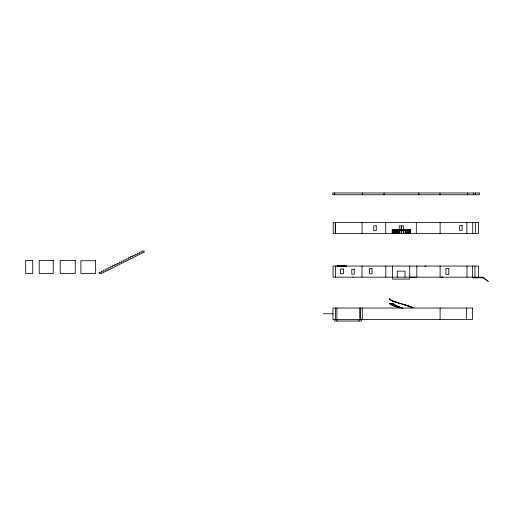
<?xml version="1.0" encoding="UTF-8"?>
<svg xmlns="http://www.w3.org/2000/svg" width="514" height="514" viewBox="0 0 514 514"><rect width="100%" height="100%" fill="white"/><g stroke="black" fill="none" stroke-linecap="round" stroke-linejoin="round"><path stroke-width="0.77" d="M392.221 230.047L410.455 230.047M399.269 230.593L401.222 230.593L401.222 225.852L399.269 225.852L399.205 233.639M401.37 230.6L403.406 230.6M337.139 266.336L346.25 266.336M352.649 276.879L352.989 277.174M441.616 277.277L442.496 277.277L442.496 276.718M392.111 300.594L390.852 300.176L389.567 298.788L391.97 300.78L396.962 302.585L393.377 301.198L395.144 301.988M390.042 299.386L390.852 299.99M392.131 300.78L393.493 301.384L392.111 300.78M395.022 301.802L398.922 303.189L396.866 302.399M398.922 303.003L403.066 304.397L400.946 303.607M403.06 304.397L405.154 305.001L403.034 304.211M405.154 305.001L413.32 307.828M410.602 306.62L407.165 305.599M409.035 306.016L410.602 306.807M408.919 306.203L407.075 305.599M410.712 306.62L412.157 307.411L410.577 306.807M400.946 308.137L403.06 308.137M323.415 313.752L333.001 313.752M398.858 303.189L400.978 303.793M405.096 304.815L407.165 305.412M482.562 277.387L488.3 281.486L482.852 277.174L333.072 277.174L333.072 266.059L478.418 266.059L478.418 277.174M389.567 298.788L390.222 299.572M482.562 277.174L482.562 277.856L472.533 277.856L472.533 266.059M475.54 192.975L475.54 194.742M475.379 222.523L475.379 233.639M474.949 266.059L474.949 277.174M473.619 192.975L473.619 194.742M472.739 222.523L472.739 233.639M467.759 192.975L467.759 194.742M466.975 266.059L466.975 277.174M466.84 222.523L466.84 233.639M466.584 308.027L466.584 319.477M440.119 222.523L440.119 233.639M440.106 266.059L440.106 277.174M440.119 308.027L440.119 319.477M439.99 192.975L439.99 194.742M425.907 266.059L425.92 266.618M425.039 266.059L425.046 266.618M418.846 192.975L418.846 194.742M416.822 266.059L416.822 277.174M416.308 222.523L416.308 233.639M415.254 277.174L410.262 277.174M410.435 233.639L410.455 229.899L392.221 229.899L392.24 233.639M410.384 230.047L410.384 233.639M410.23 229.899L410.249 233.639M409.902 230.047L409.902 233.639M409.851 230.047L409.844 233.639M409.748 230.047L409.722 233.639M409.729 266.059L409.729 279.083L392.458 279.083L392.458 266.059M409.587 230.047L409.587 233.639M408.887 230.047L408.887 233.639M408.72 230.047L408.791 233.639M408.63 230.047L408.643 233.639M408.514 230.047L408.514 233.639M407.454 230.047L407.454 233.639M407.313 230.047L407.326 233.639M407.049 230.047L407.049 233.639M405.681 230.047L405.681 233.639M405.507 230.047L405.527 233.639M405.443 230.047L405.424 233.639M405.334 230.047L405.334 233.639M405.27 230.047L405.27 233.639M405.032 277.174L405.032 271.116L397.29 271.116L397.29 277.174M403.676 230.047L403.676 233.639M403.612 230.047L403.612 233.639M403.458 230.047L403.477 233.639M403.432 233.639L403.406 225.852L401.37 225.852L401.35 233.639M403.291 230.047L403.272 233.639M401.537 230.047L401.537 233.639M401.511 230.047L401.511 233.639M401.145 230.047L401.164 233.639M399.384 230.047L399.41 233.639M399.07 230.047L399.07 233.639M399.005 230.047L399.005 233.639M397.412 233.639L397.412 230.047L397.258 233.639M397.149 230.047L397.168 233.639M397.097 230.047L397.097 233.639M396.994 230.047L396.994 233.639M395.632 230.047L395.632 233.639M395.472 230.047L395.523 233.639M395.362 230.047L395.356 233.639M395.227 230.047L395.227 233.639M394.161 230.047L394.161 233.639M394.045 233.639L394.032 230.047L393.955 233.639M393.897 230.047L393.885 233.639M393.795 230.047L393.795 233.639M393.094 230.047L393.094 233.639M392.959 230.047L392.998 233.639M392.927 230.047L392.927 233.639M392.837 230.047L392.831 233.639M392.445 229.899L392.426 233.639M385.815 266.059L385.815 277.174M385.738 222.523L385.738 233.639M384.035 192.975L384.035 194.742M362.524 192.975L362.524 194.742M362.306 308.027L362.306 319.477M362.081 222.523L362.081 233.639M362.01 266.059L362.01 277.174M361.419 319.477L361.419 321.025L334.685 321.025L334.685 319.477M360.192 308.027L360.192 319.477M359.935 308.027L359.935 319.477M358.965 319.477L358.965 321.025M346.25 266.631L346.25 265.751L337.139 265.751L337.139 266.631M336.869 308.027L336.888 321.025M335.571 222.523L335.571 233.639M335.481 266.059L335.481 277.174M335.404 308.027L335.404 319.477M335.256 222.523L335.256 233.639M334.704 192.975L334.704 194.742M144.061 252.136L101.412 273.454L99.17 273.454L99.17 272.336L101.412 272.336L101.412 271.212L103.661 271.212L103.661 270.088L105.903 270.088L105.903 268.97L108.146 268.97L108.146 267.845L110.394 267.845L110.394 266.721L112.637 266.721L112.637 265.603L114.879 265.603L114.879 264.479L117.128 264.479L117.128 263.354L119.37 263.354L119.37 262.236L121.612 262.236L121.612 261.112L123.861 261.112L123.861 259.988L126.103 259.988L126.103 258.87L128.346 258.87L128.346 257.745L130.595 257.745L130.595 256.621L132.837 256.621L132.837 255.503L135.079 255.503L135.079 254.379L137.328 254.379L137.328 253.254L139.57 253.254L139.57 252.136L141.813 252.136L141.813 251.012L144.061 251.012L144.061 252.136M479.286 192.975L332.783 192.975L332.783 194.742L479.286 194.742L479.286 192.975M478.393 222.523L333.213 222.523L333.213 233.639L478.393 233.639L478.393 222.523M462.15 225.562L459.516 225.562L459.516 230.343L462.15 230.343L462.15 225.562M376.248 225.8L373.717 225.8L373.717 230.67L376.248 230.67L376.248 225.8M32.716 260.386L25.7 260.386L25.7 273.454L32.716 273.454L32.716 260.386M53.25 260.386L39.186 260.386L39.186 273.454L53.25 273.454L53.25 260.386M75.256 260.386L60.222 260.386L60.222 273.454L75.256 273.454L75.256 260.386M95.623 260.739L80.884 260.739L80.884 273.454L95.623 273.454L95.623 260.739M448.806 268.623L445.895 268.623L445.895 274.482L448.806 274.482L448.806 268.623M372.04 268.713L369.521 268.713L369.521 273.827L372.04 273.827L372.04 268.713M343.384 269.06L340.506 269.06L340.506 273.718L343.384 273.718L343.384 269.06M354.255 269.278L351.769 269.278L351.769 274.155L354.255 274.155L354.255 269.278M393.249 303.318L389.567 303.504L393.249 303.318M393.846 303.915L390.042 304.108L393.846 303.915M394.668 304.519L390.852 304.706L394.668 304.519M395.703 305.123L391.97 305.31L395.703 305.123M396.911 305.727L393.377 305.914L396.911 305.727M398.266 306.331L395.022 306.517L398.266 306.331M399.731 306.929L396.866 307.121L399.731 306.929M401.267 307.533L398.858 307.719L401.267 307.533M472.411 308.027L332.944 308.027L332.944 319.477L472.411 319.477L472.411 308.027M407.204 233.639L407.204 230.047L407.152 233.639"/></g></svg>
